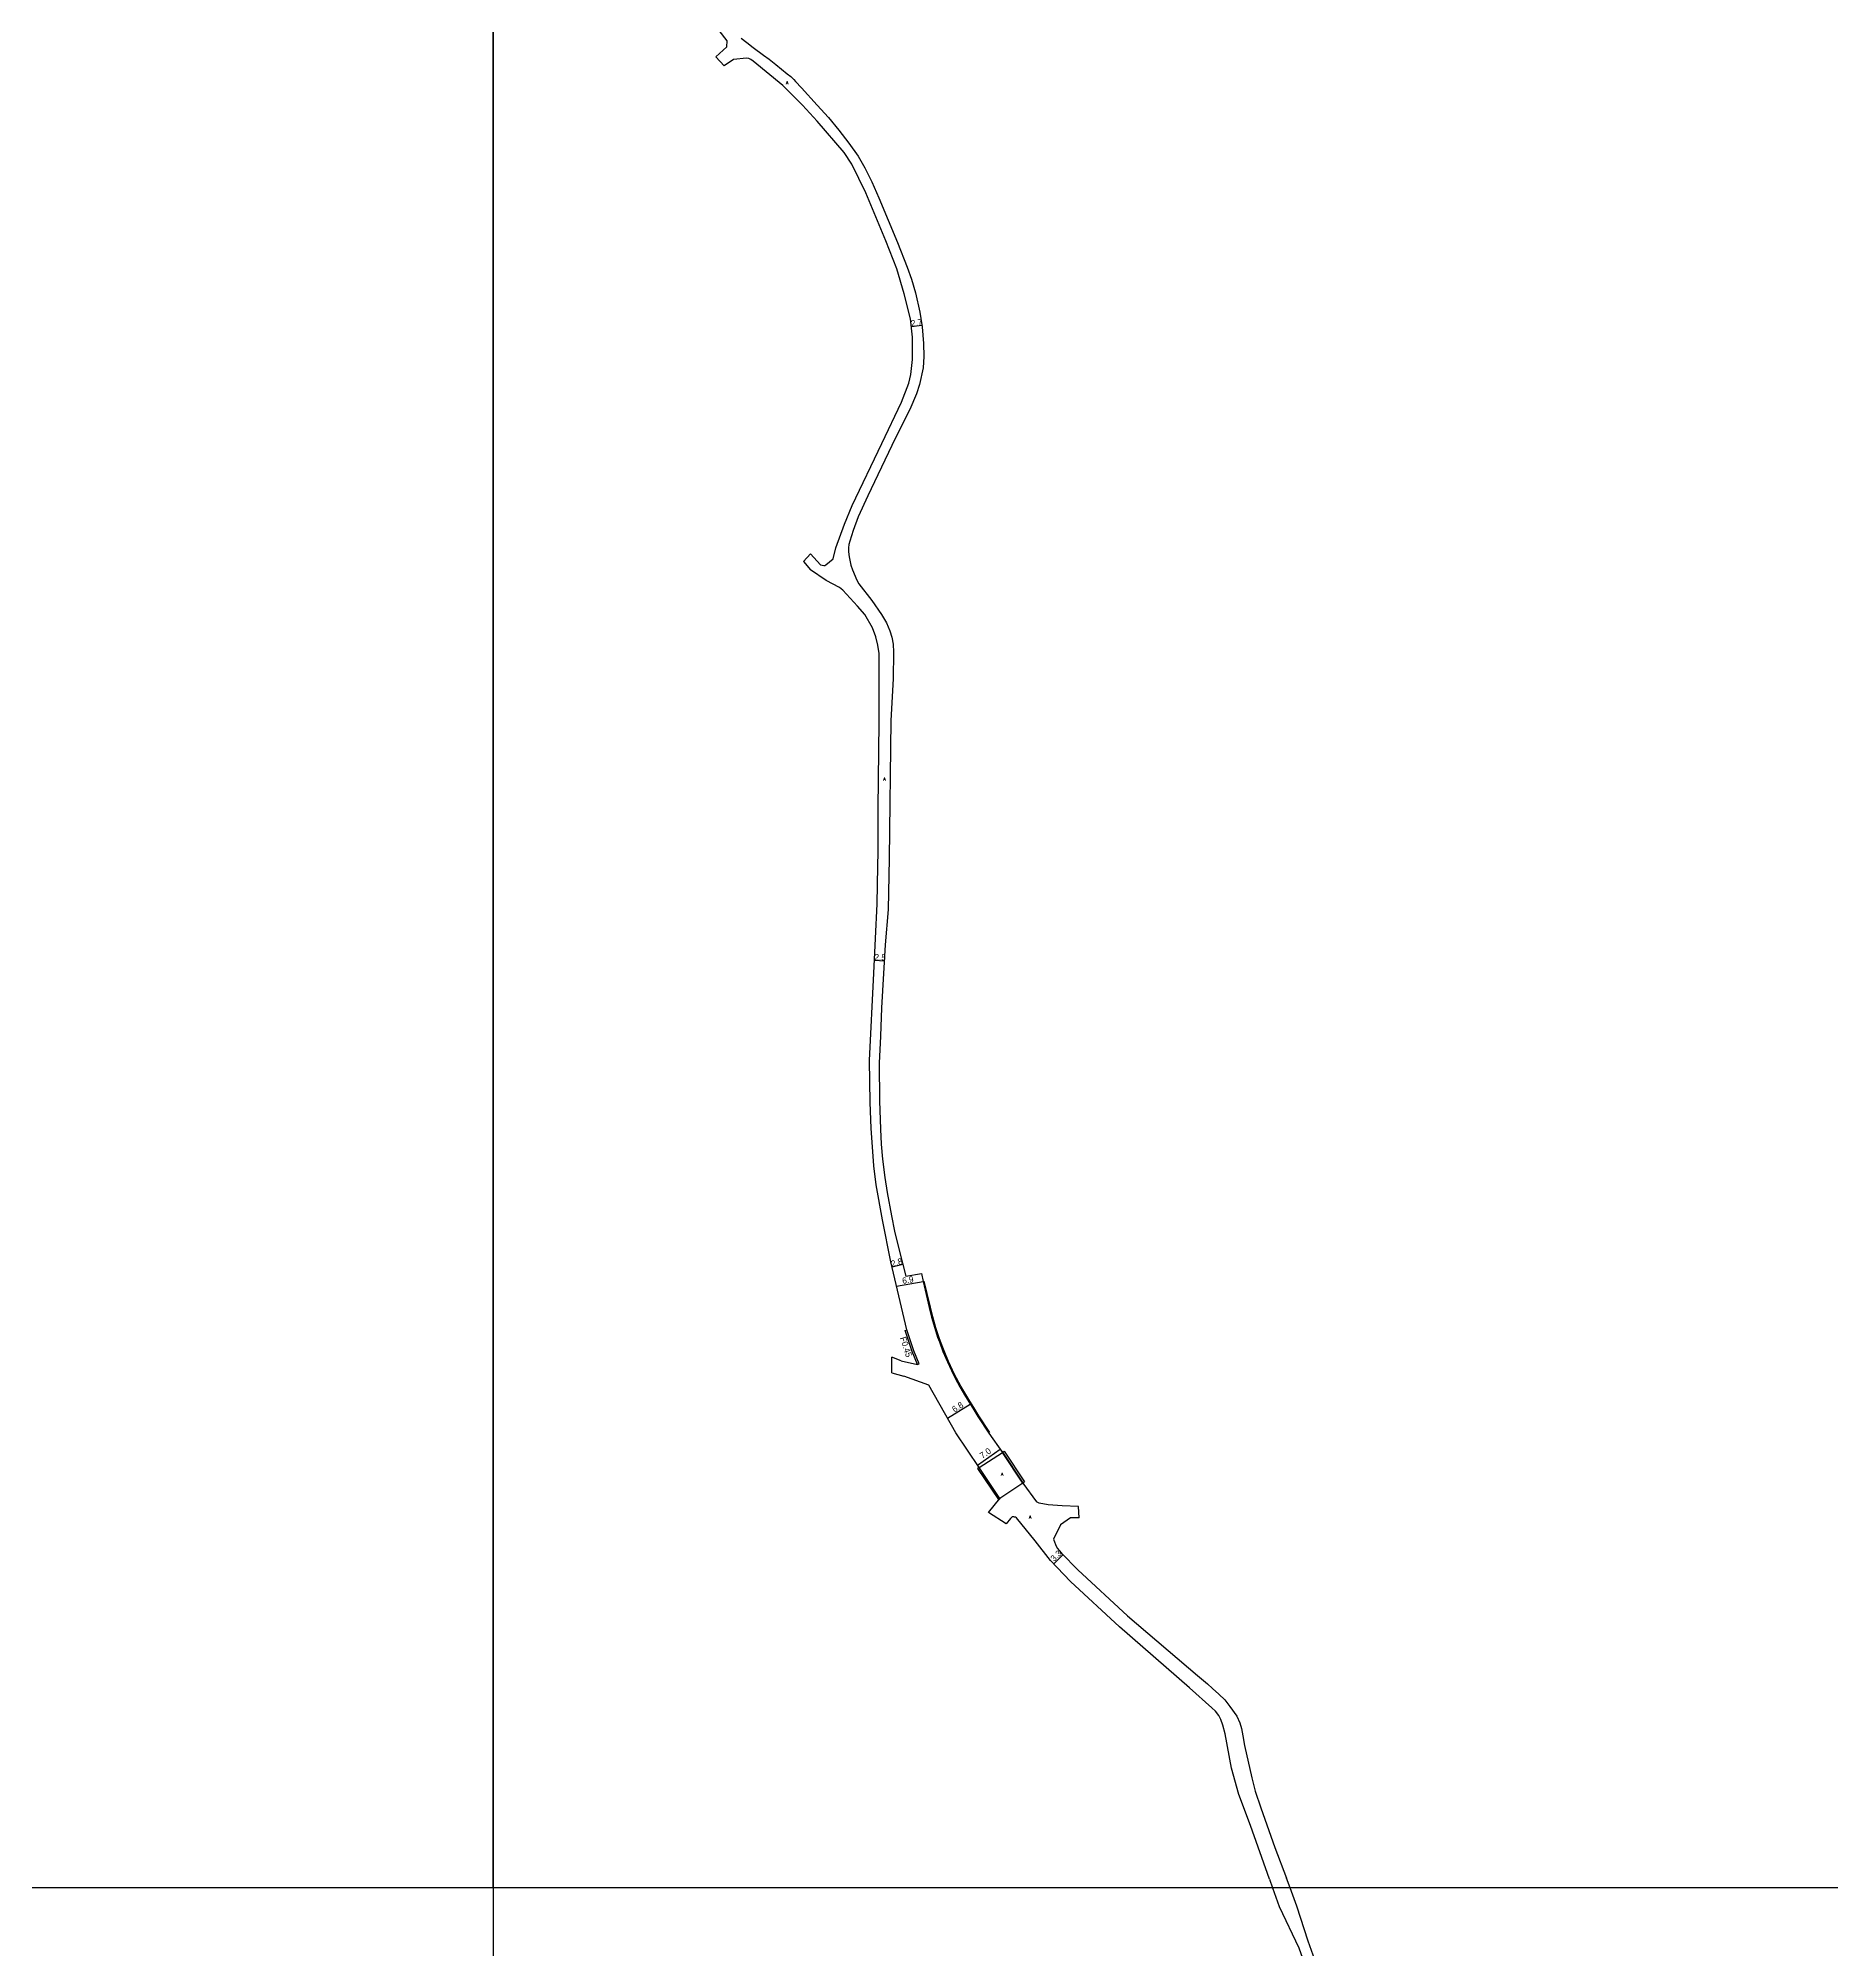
# Model space of a CAD drawing. Header units: metres. Extents: x -8000 to -6400, y -93000 to -90000.
# Drawn here: x -7316.2 to -6858.1, y -92415.8 to -91927.5 of the extents above; entities that cross this region are included whole.
import ezdxf

# ---------------------------------------------------------------- set-up
doc = ezdxf.new("R2010")
doc.units = ezdxf.units.M
doc.header["$LTSCALE"] = 2.5
for name, color, linetype in [('側溝・桝', 7, 'Continuous'), ('図郭', 7, 'Continuous'), ('幅員', 7, 'Continuous'), ('歩道・分離帯・安全施設', 7, 'Continuous'), ('舗装', 7, 'Continuous'), ('道路', 7, 'Continuous')]:
    doc.layers.add(name, color=color, linetype=linetype)
doc.styles.get("Standard").update_dxf_attribs({"font": ''})
doc.styles.add('yoko_deco', font='txt.shx', dxfattribs={"bigfont": 'extfont.shx'})
doc.styles.get('Standard').set_extended_font_data('@MS PGothic')

msp = doc.modelspace()

# ---------------------------------------------------------------- linework, layer by layer
at = {"layer": '側溝・桝'}
msp.add_lwpolyline([(-7091.63, -92266.36), (-7091.21, -92266.19), (-7092.55, -92262.82), (-7094.3, -92257.49)], dxfattribs=at)
at = {"layer": '図郭'}
for points in [[(-8000, -91800), (-7200, -91800), (-7200, -92400), (-8000, -92400)], [(-7200, -91800), (-6400, -91800), (-6400, -92400), (-7200, -92400)], [(-7200, -93000), (-6400, -93000), (-6400, -92400), (-7200, -92400)]]:
    msp.add_lwpolyline(points, close=True, dxfattribs=at)
at = {"layer": '幅員'}
for points in [[(-7093.16, -92001.19), (-7090.51, -92000.8)], [(-7102.62, -92163.02), (-7100.13, -92163.16)], [(-7098.11, -92241.4), (-7095.36, -92240.69)], [(-7096.95, -92246.28), (-7090.17, -92245.15)], [(-7083.94, -92280.03), (-7078.13, -92276.45)], [(-7076.26, -92292), (-7070.5, -92287.95)], [(-7056.81, -92317.22), (-7054.49, -92314.91)]]:
    msp.add_lwpolyline(points, dxfattribs=at)
at = {"layer": '歩道・分離帯・安全施設'}
for points in [[(-7073.1, -92283.72), (-7075.91, -92279.4), (-7077.23, -92277.32), (-7078.22, -92275.71), (-7079.29, -92273.95), (-7080.5, -92271.85), (-7081.62, -92269.81), (-7082.67, -92267.73), (-7083.68, -92265.54), (-7084.82, -92262.86), (-7085.73, -92260.47), (-7086.17, -92259.24), (-7086.91, -92256.94), (-7087.69, -92254.15), (-7088.28, -92251.69), (-7089.87, -92245.07)], [(-7064.45, -92296.78), (-7070, -92288.45)], [(-7076.04, -92292.54), (-7070.56, -92300.69)]]:
    msp.add_lwpolyline(points, dxfattribs=at)
at = {"layer": '舗装'}
for points in [[(-7075.84, -92292.63), (-7069.93, -92288.76)], [(-7064.72, -92296.6), (-7070.55, -92300.54)]]:
    msp.add_lwpolyline(points, dxfattribs=at)
at = {"layer": '道路'}
for points in [[(-7143.13, -91932.3), (-7140.27, -91929.73), (-7140.19, -91928.17), (-7144.29, -91922.87), (-7148.06, -91917.65), (-7152.11, -91912.1), (-7153.37, -91910.72), (-7155.07, -91909.08), (-7157.46, -91907.4), (-7160.17, -91906.01), (-7162.42, -91905.12), (-7165.3, -91904.73), (-7171.43, -91904.43), (-7177.89, -91904.45), (-7182.45, -91903.95), (-7185.06, -91903.14), (-7188.64, -91901.55), (-7190.64, -91900.18), (-7192.88, -91898.21), (-7195.4, -91895.37), (-7198.5, -91891.2), (-7200, -91888.8)], [(-7136.63, -91927.52), (-7135.18, -91928.61), (-7133.57, -91929.85), (-7130.97, -91931.81), (-7129.47, -91932.9), (-7127.82, -91934.22), (-7124.92, -91936.64), (-7123.98, -91937.33), (-7123.22, -91938.08), (-7122.74, -91938.61), (-7121.22, -91940.18), (-7117.2, -91944.62), (-7114.36, -91947.75), (-7111.71, -91951.04)], [(-7140.95, -91934.57), (-7143.13, -91932.3)], [(-7116.39, -92062.01), (-7115.55, -92062.24), (-7115.3, -92062.19), (-7114.98, -92062.04), (-7113.14, -92060.52), (-7112.45, -92057.73), (-7110.28, -92051.64), (-7108.3, -92046.9), (-7100.7, -92031.04), (-7095.7, -92020.49), (-7093.82, -92015.67), (-7093.34, -92013.43), (-7092.88, -92009.63), (-7092.88, -92003.87), (-7093.36, -91999.18), (-7095.03, -91992.85), (-7096.91, -91986.46), (-7099.66, -91979.3), (-7104.82, -91966.99), (-7108.34, -91959.69), (-7110.37, -91956.68), (-7117.26, -91948.67), (-7120.99, -91944.64), (-7126.03, -91939.59), (-7133.6, -91933.39), (-7134.18, -91932.91), (-7134.7, -91932.69), (-7135.24, -91932.57), (-7138.62, -91932.99), (-7140.95, -91934.57)], [(-7111.71, -91951.04), (-7109.1, -91954.32), (-7106.73, -91957.64), (-7105.01, -91960.66), (-7103.27, -91964.16), (-7101.45, -91968.33), (-7096.67, -91979.74), (-7094.21, -91986.02), (-7093.15, -91989.06), (-7092.11, -91992.6), (-7091, -91997.5), (-7090.45, -92001.22), (-7090.04, -92005.52), (-7090, -92008.8), (-7090.14, -92011.71), (-7091.05, -92015.94), (-7091.86, -92018.4), (-7093.56, -92022.36), (-7097.21, -92029.63), (-7101.75, -92039.04), (-7104.27, -92044.38), (-7106.73, -92049.78), (-7108.03, -92053.31), (-7108.91, -92055.99), (-7109.13, -92056.88), (-7109.22, -92057.66), (-7109.23, -92058.7), (-7109.06, -92060.04), (-7108.66, -92062.09), (-7108.23, -92063.36), (-7107.11, -92065.97), (-7106.59, -92066.93), (-7103.3, -92071.14), (-7100.76, -92074.69), (-7099.49, -92076.86), (-7098.64, -92078.89), (-7098.14, -92080.52), (-7097.81, -92082.28), (-7097.71, -92084.34), (-7097.85, -92091.2), (-7098.37, -92101.84), (-7098.85, -92137.02), (-7099.1, -92150.09), (-7099.9, -92159.09), (-7100.82, -92175.18), (-7101.08, -92182.48), (-7101.35, -92189.32), (-7101.31, -92198.93), (-7101.05, -92206.21), (-7100.89, -92210.07), (-7100.54, -92213.9), (-7099.98, -92218.57), (-7099.32, -92222.37), (-7098.25, -92228.38), (-7097.44, -92232.26), (-7096.29, -92237.14), (-7094.55, -92243.78), (-7090.59, -92243.11), (-7090.17, -92245.15), (-7088.58, -92251.76), (-7087.99, -92254.23), (-7087.2, -92257.03), (-7086.47, -92259.34), (-7086.02, -92260.57), (-7085.1, -92262.97), (-7083.96, -92265.67), (-7082.95, -92267.86), (-7081.9, -92269.95), (-7080.77, -92272), (-7079.56, -92274.11), (-7078.49, -92275.87), (-7077.49, -92277.49), (-7076.17, -92279.57), (-7073.36, -92283.89), (-7069.93, -92288.76)], [(-7095.76, -92265.4), (-7091.63, -92266.36), (-7092.97, -92262.97), (-7094.72, -92257.63), (-7094.3, -92257.49), (-7098.41, -92240.13), (-7100.52, -92229.33), (-7102.17, -92220.46), (-7102.74, -92215.59), (-7103.46, -92205.95), (-7103.71, -92199.4), (-7103.85, -92188.64), (-7102.78, -92166.35), (-7101.93, -92148.63), (-7101.73, -92138.98), (-7101.64, -92135.37), (-7101.68, -92124.28), (-7101.35, -92102.26), (-7101.35, -92089.21), (-7101.37, -92084.73), (-7101.71, -92082.53), (-7102.27, -92080.42), (-7103.13, -92078.16), (-7105.09, -92074.71), (-7106.94, -92072.57), (-7110.64, -92068.54), (-7111.1, -92068.14), (-7111.55, -92067.84), (-7114.93, -92066.02), (-7118.89, -92063.3)], [(-7095.76, -92265.4), (-7098.14, -92264.41)], [(-7098.17, -92268.46), (-7095.12, -92269.31)], [(-7073.44, -92304.16), (-7070.55, -92300.54), (-7075.84, -92292.63), (-7081.82, -92283.76), (-7088.72, -92271.63), (-7095.12, -92269.31)], [(-7064.72, -92296.6), (-7070.55, -92300.54), (-7075.84, -92292.63), (-7069.93, -92288.76)], [(-7069.93, -92288.76), (-7064.72, -92296.6)], [(-7069.93, -92288.76), (-7064.72, -92296.6)], [(-7064.72, -92296.6), (-7061.18, -92301.39)], [(-7068.97, -92307.01), (-7073.44, -92304.16)], [(-7001.68, -92397.76), (-7006.53, -92384.06), (-7009.55, -92376.19), (-7011.43, -92369.46), (-7013, -92360.64), (-7013.58, -92358.48), (-7014.15, -92356.97), (-7014.67, -92355.98), (-7015.48, -92354.86), (-7016.39, -92353.99), (-7022.09, -92348.92), (-7040.04, -92333.31), (-7052.49, -92321.71), (-7057.6, -92316.39), (-7061.58, -92311.34), (-7066.28, -92305.49), (-7066.56, -92305.34), (-7066.79, -92305.28), (-7067.02, -92305.23), (-7067.21, -92305.23), (-7067.38, -92305.27), (-7067.55, -92305.37), (-7067.85, -92305.62), (-7068.97, -92307.01)], [(-7056.87, -92310.97), (-7056.8, -92311.19), (-7056.2, -92312.69), (-7055.83, -92313.31), (-7055.41, -92313.87), (-7054.86, -92314.54), (-7050.64, -92318.78), (-7037.99, -92330.54), (-7020.12, -92345.76), (-7017.53, -92347.92), (-7016.28, -92349.05), (-7014.66, -92350.53), (-7013.14, -92352), (-7011.8, -92353.71), (-7010.06, -92356.12), (-7009.28, -92357.86), (-7008.87, -92359.31), (-7008.47, -92361.15), (-7008.08, -92363.63), (-7006.17, -92371.93), (-7005.33, -92375.34), (-7003.9, -92379.58), (-7000.32, -92389.71), (-6997.38, -92397.51)], [(-7001.68, -92397.76), (-7000.89, -92400)], [(-6996.44, -92400), (-6997.38, -92397.51)], [(-7000.89, -92400), (-6999.19, -92404.81), (-6994.19, -92415.33), (-6991.43, -92423.27), (-6989.17, -92428.98), (-6987.27, -92433.96), (-6984.99, -92441.16), (-6984.15, -92444.77)], [(-6980.9, -92443.92), (-6981, -92443.45), (-6982.12, -92440.07), (-6983.31, -92436.5), (-6985.5, -92430.69), (-6987.46, -92425.48), (-6989.65, -92419.55), (-6991.81, -92413.66), (-6994.68, -92404.69), (-6996.44, -92400)]]:
    msp.add_lwpolyline(points, dxfattribs=at)
at = {"layer": '道路', "flags": 128}
for points in [[(-7120.73, -92061.19), (-7118.96, -92059.21)], [(-7116.39, -92062.01), (-7118.96, -92059.21)], [(-7120.73, -92061.19), (-7118.89, -92063.3)], [(-7098.17, -92268.46), (-7098.14, -92264.41)], [(-7050.51, -92302.58), (-7054.69, -92302.39), (-7058.24, -92302.13), (-7060.55, -92301.77), (-7061.01, -92301.5), (-7061.18, -92301.39)], [(-7050.28, -92305.45), (-7050.51, -92302.58)], [(-7050.28, -92305.45), (-7052.48, -92305.52), (-7055.09, -92307.3), (-7056.87, -92310.97)]]:
    msp.add_lwpolyline(points, dxfattribs=at)
at = {"layer": '道路'}
for points in [[(-7064.72, -92296.6), (-7069.93, -92288.76), (-7069.5, -92288.48), (-7064.29, -92296.32)], [(-7076.24, -92292.89), (-7070.95, -92300.8), (-7070.55, -92300.54), (-7075.84, -92292.63)]]:
    msp.add_lwpolyline(points, close=True, dxfattribs=at)

# ---------------------------------------------------------------- texts
at = {"layer": '側溝・桝'}
msp.add_text('F0.45', height=1.6, rotation=288, dxfattribs=at).set_placement((-7096.11, -92259.52))
at = {"layer": '幅員'}
for s, rotation, p in [('2.7', 8, (-7093.16, -92001.19)), ('2.5', 357, (-7102.62, -92163.02)), ('2.8', 15, (-7098.11, -92241.4)), ('6.9', 9, (-7095.37, -92245.74)), ('6.8', 32, (-7082.16, -92278.63)), ('7.0', 35, (-7075, -92290.47)), ('3.3', 45, (-7056.68, -92316.78))]:
    msp.add_text(s, height=1.6, rotation=rotation, dxfattribs=at).set_placement(p)
at = {"layer": '舗装', "style": 'yoko_deco'}
for p in [(-7125.16, -91939.27, 349.04), (-7100.34, -92117.1, 323.13), (-7070.23, -92294.71, 308.63), (-7063.1, -92305.62, 308.11)]:
    msp.add_text('A', height=0.75, dxfattribs=at).set_placement(p)

doc.saveas('drawing.dxf')
